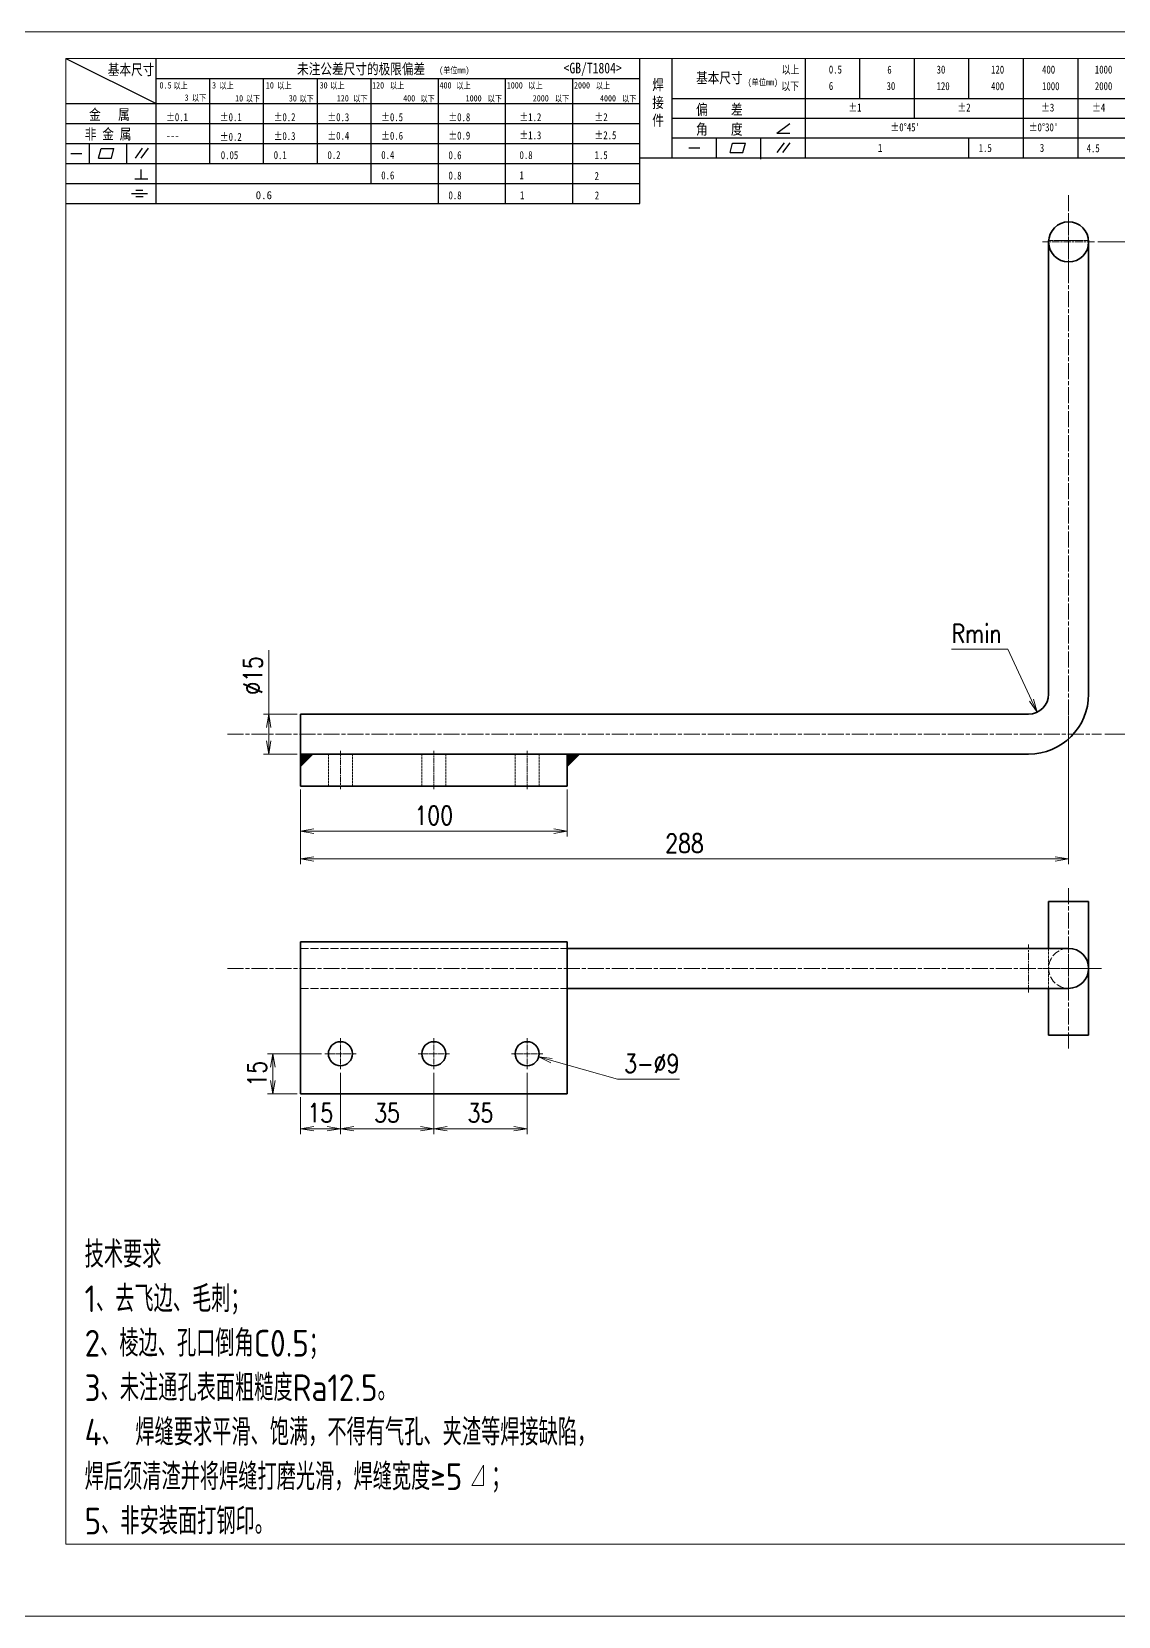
# Model space of a CAD drawing. Header units: inches. Extents: x 269 to 10986, y 1043 to 4337.
# Drawn here: x 6801 to 7208, y 1750 to 2344 of the extents above; entities that cross this region are included whole.
import ezdxf

# ---------------------------------------------------------------- set-up
doc = ezdxf.new("R2010")
doc.units = ezdxf.units.IN
doc.header["$MEASUREMENT"] = 0
doc.linetypes.add('AM_ISO02W050x2', pattern=[3.75, 3, -0.75])
doc.linetypes.add('AM_ISO08W050x2', pattern=[9, 6, -0.75, 1.5, -0.75])
doc.layers.add('Drawing', color=7, linetype='Continuous')
doc.layers.add('图\\M+19E79\\M+195B6\\M+18E9A', color=7, linetype='Continuous')
for name, color, linetype, lineweight in [('中心线', 2, 'AM_ISO08W050x2', 18), ('图框', 7, 'Continuous', 18), ('标注线', 3, 'Continuous', 18), ('粗实线', 7, 'Continuous', 35), ('虚线', 1, 'AM_ISO02W050x2', 18)]:
    doc.layers.add(name, color=color, linetype=linetype, lineweight=lineweight)
doc.layers.add('打印', color=7, linetype='Continuous', lineweight=15, plot=False)
doc.layers.add('打印-禁用', color=7, linetype='Continuous', lineweight=15, plot=False)
doc.styles.add('DIM', font='romans.shx', dxfattribs={"width": 0.8, "bigfont": 'bigfont.shx'})
doc.styles.add('国标', font='simfang.ttf', dxfattribs={"width": 0.8})
doc.styles.add('机械长仿宋', font='gbenor.shx', dxfattribs={"height": 1, "bigfont": 'gbcbig.shx'})
doc.dimstyles.new('XR 1-2$0', dxfattribs={"dimscale": 2, "dimtxt": 3.5, "dimasz": 2.5, "dimexe": 1, "dimexo": 0.625, "dimgap": 1.2, "dimtad": 1, "dimdsep": 46, "dimtxsty": 'DIM', "dimblk": 'OPEN', "dimcen": 0, "dimclrd": 8, "dimclre": 8, "dimclrt": 2, "dimazin": 2, "dimtfac": 0.5, "dimtmove": 0, "dimatfit": 3, "dimldrblk": 'OPEN', "dimfxl": 0, "dimtolj": 2, "dimlwd": 13, "dimlwe": 13, "dimarcsym": 0})
doc.dimstyles.new('XR 1-2$3', dxfattribs={"dimscale": 2, "dimtxt": 3.5, "dimasz": 2.5, "dimexe": 1, "dimexo": 0.625, "dimgap": 1.2, "dimtad": 1, "dimtoh": 1, "dimdsep": 46, "dimtxsty": 'DIM', "dimblk": 'OPEN', "dimcen": 0, "dimclrd": 8, "dimclre": 8, "dimclrt": 2, "dimazin": 2, "dimtfac": 0.5, "dimtofl": 0, "dimtmove": 0, "dimatfit": 3, "dimldrblk": 'OPEN', "dimfxl": 0, "dimtolj": 2, "dimlwd": 18, "dimlwe": 18, "dimarcsym": 0})
doc.dimstyles.new('XR 1-2$4', dxfattribs={"dimscale": 2, "dimtxt": 3.5, "dimasz": 2.5, "dimexe": 1, "dimexo": 0.625, "dimgap": 1.2, "dimtad": 1, "dimtoh": 1, "dimdsep": 46, "dimtxsty": 'DIM', "dimblk": 'OPEN', "dimcen": 0, "dimclrd": 8, "dimclre": 8, "dimclrt": 2, "dimazin": 2, "dimtfac": 0.5, "dimtofl": 0, "dimtmove": 0, "dimatfit": 3, "dimldrblk": 'OPEN', "dimfxl": 0, "dimtolj": 2, "dimlwd": 18, "dimlwe": 18, "dimarcsym": 0})

# ---------------------------------------------------------------- blocks, each defined once
blk = doc.blocks.new('GZDEH零件A3图框V01版')
at = {"layer": '图\\M+19E79\\M+195B6\\M+18E9A', "color": 9}
for p, q in [((2882.49, -1554.46), (2899.37, -1562.92)), ((2899.37, -1581.67), (2899.37, -1554.46)), ((2990.09, -1581.67), (2990.09, -1554.46)), ((2996.09, -1573.08), (2996.09, -1554.46)), ((3021.09, -1561.98), (3021.09, -1554.46)), ((3031.31, -1561.98), (3031.31, -1554.46)), ((3041.53, -1561.98), (3041.53, -1554.46)), ((3051.75, -1561.98), (3051.75, -1554.46)), ((3061.98, -1561.98), (3061.98, -1554.46)), ((3072.2, -1561.98), (3072.2, -1554.46)), ((2899.37, -1558.24), (2990.09, -1558.24)), ((2909.45, -1574.17), (2909.45, -1558.24)), ((2919.53, -1574.17), (2919.53, -1558.24)), ((2929.61, -1574.17), (2929.61, -1558.24)), ((2939.69, -1577.92), (2939.69, -1558.24)), ((2952.29, -1581.67), (2952.29, -1558.24)), ((2964.89, -1581.67), (2964.89, -1558.24)), ((2977.49, -1581.67), (2977.49, -1558.24)), ((2996.09, -1561.98), (3113.09, -1561.98)), ((3021.09, -1573.08), (3021.09, -1561.98)), ((3041.53, -1565.68), (3041.53, -1561.98)), ((3061.98, -1573.08), (3061.98, -1561.98)), ((3072.2, -1573.08), (3072.2, -1561.98)), ((2882.49, -1562.92), (2990.09, -1562.92)), ((2882.49, -1566.67), (2990.09, -1566.67)), ((2996.09, -1565.68), (3113.09, -1565.68)), ((3015.75, -1568.51), (3018.15, -1566.66)), ((2882.49, -1570.42), (2990.09, -1570.42)), ((2886.92, -1574.12), (2886.92, -1570.42)), ((2893.91, -1574.12), (2893.91, -1570.42)), ((2996.09, -1569.38), (3113.09, -1569.38)), ((3004.42, -1573.08), (3004.42, -1569.38)), ((3006.97, -1572.12), (3007.45, -1570.33)), ((3007.45, -1570.33), (3009.86, -1570.33)), ((3009.39, -1572.12), (3009.86, -1570.33)), ((3012.75, -1573.08), (3012.75, -1569.38)), ((3015.75, -1568.51), (3018.15, -1568.51)), ((3015.81, -1572.12), (3017.15, -1570.26)), ((3016.89, -1572.12), (3018.23, -1570.26)), ((3051.75, -1573.08), (3051.75, -1569.38)), ((2883.43, -1572.27), (2885.49, -1572.27)), ((2888.59, -1573.16), (2889.07, -1571.37)), ((2888.59, -1573.16), (2891, -1573.16)), ((2889.07, -1571.37), (2891.48, -1571.37)), ((2891, -1573.16), (2891.48, -1571.37)), ((2895.52, -1573.16), (2896.85, -1571.3)), ((2896.6, -1573.16), (2897.94, -1571.3)), ((2990.09, -1573.08), (3113.09, -1573.08)), ((2999.26, -1571.23), (3001.32, -1571.23)), ((3006.97, -1572.12), (3009.39, -1572.12)), ((3012.75, -1573.33), (3012.75, -1573.08)), ((2882.49, -1574.17), (2990.09, -1574.17)), ((2895.42, -1577.05), (2897.81, -1577.05)), ((2896.58, -1577.05), (2896.58, -1575.28)), ((2882.49, -1577.92), (2990.09, -1577.92)), ((2894.79, -1579.77), (2897.77, -1579.77)), ((2895.57, -1579.17), (2896.92, -1579.17)), ((2882.49, -1581.67), (2990.09, -1581.67)), ((2895.57, -1580.37), (2896.93, -1580.37))]:
    blk.add_line(p, q, dxfattribs=at)
at = {"layer": '图框', "linetype": 'Continuous'}
for p, q in [((2882.49, -1554.46), (2882.49, -1832.96)), ((3272.49, -1554.46), (2882.49, -1554.46)), ((2882.49, -1832.96), (3272.49, -1832.96))]:
    blk.add_line(p, q, dxfattribs=at)
at = {"layer": '打印-禁用', "linetype": 'Continuous'}
for p, q in [((3277.49, -1549.46), (2857.49, -1549.46)), ((2857.49, -1846.46), (3277.49, -1846.46))]:
    blk.add_line(p, q, dxfattribs=at)
at = {"layer": '图\\M+19E79\\M+195B6\\M+18E9A', "color": 9, "style": '国标', "width": 0.8}
for s, height, p in [('基本尺寸', 2, (2890.33, -1557.58)), ('未注公差尺寸的极限偏差', 2, (2925.81, -1557.44)), ('<GB/T1804>', 2, (2975.78, -1557.27)), ('以上', 1.5, (3016.64, -1557.33)), ('0.5', 1.5, (3025.49, -1557.3)), ('6', 1.5, (3036.45, -1557.34)), ('30', 1.5, (3045.69, -1557.31)), ('120', 1.5, (3055.91, -1557.31)), ('400', 1.5, (3065.46, -1557.31)), ('1000', 1.5, (3075.36, -1557.31)), ('30', 1.2, (2930.04, -1560.11)), ('基本尺寸', 2, (3000.6, -1559.1)), ('以下', 1.5, (3016.58, -1560.43)), ('6', 1.5, (3025.49, -1560.38)), ('30', 1.5, (3036.31, -1560.39)), ('120', 1.5, (3045.69, -1560.41)), ('400', 1.5, (3055.91, -1560.41)), ('1000', 1.5, (3065.46, -1560.41)), ('2000', 1.5, (3075.36, -1560.41)), ('金   属', 2, (2886.82, -1565.98)), ('±0.1', 1.5, (2901.27, -1566.23)), ('±0.1', 1.5, (2911.35, -1566.23)), ('±0.2', 1.5, (2921.43, -1566.23)), ('±0.3', 1.5, (2931.51, -1566.23)), ('±0.5', 1.5, (2941.59, -1566.23)), ('±0.8', 1.5, (2954.19, -1566.23)), ('±1.2', 1.5, (2967.51, -1566.23)), ('±2', 1.5, (2981.58, -1566.23)), ('偏    差', 2, (3000.6, -1565.04)), ('±1', 1.5, (3029.16, -1564.42)), ('±2', 1.5, (3049.61, -1564.42)), ('±3', 1.5, (3065.3, -1564.42)), ('±4', 1.5, (3074.85, -1564.42)), ('非 金 属', 2, (2886.02, -1569.65)), ('±0.3', 1.5, (2921.43, -1569.77)), ('±0.4', 1.5, (2931.51, -1569.71)), ('±0.6', 1.5, (2941.59, -1569.71)), ('±0.9', 1.5, (2954.19, -1569.68)), ('±1.3', 1.5, (2967.51, -1569.62)), ('±2.5', 1.5, (2981.58, -1569.61)), ('角    度', 2, (3000.6, -1568.74)), ("±0%%D45'", 1.5, (3037.06, -1568.12)), ("±0%%D30'", 1.5, (3062.98, -1568.12)), ('---', 1.5, (2901.27, -1569.65)), ('±0.2', 1.5, (2911.35, -1569.92)), ('1', 1.5, (3034.69, -1571.98)), ('1.5', 1.5, (3053.59, -1572.01)), ('3', 1.5, (3065.05, -1571.98)), ('4.5', 1.5, (3073.82, -1572.05)), ('0.1', 1.5, (2921.43, -1573.34)), ('0.2', 1.5, (2931.51, -1573.33)), ('0.4', 1.5, (2941.59, -1573.33)), ('0.6', 1.5, (2954.19, -1573.35)), ('0.8', 1.5, (2967.51, -1573.33)), ('1.5', 1.5, (2981.58, -1573.34)), ('0.6', 1.5, (2941.59, -1577.14)), ('0.8', 1.5, (2954.19, -1577.17)), ('1', 1.5, (2967.51, -1577.12)), ('2', 1.5, (2981.58, -1577.26)), ('0.8', 1.5, (2954.19, -1580.87)), ('1', 1.5, (2967.59, -1580.86)), ('2', 1.5, (2981.62, -1580.89))]:
    blk.add_text(s, height=height, dxfattribs=at).set_placement(p)
at = {"layer": '图\\M+19E79\\M+195B6\\M+18E9A', "color": 9, "lineweight": 15, "style": '国标', "width": 0.8}
for s, p in [('(单位mm)', (2952.44, -1557.27)), ('0.5', (2900.03, -1560.11)), ('以上', (2902.64, -1560.16)), ('3', (2909.88, -1560.11)), ('以上', (2911.25, -1560.16)), ('10', (2919.96, -1560.11)), ('以上', (2922.09, -1560.16)), ('以上', (2932.02, -1560.16)), ('120', (2939.88, -1560.11)), ('以上', (2943.21, -1560.16)), ('400', (2952.52, -1560.11)), ('以上', (2955.68, -1560.16)), ('1000', (2965.12, -1560.11)), ('以上', (2969.16, -1560.16)), ('2000', (2977.72, -1560.11)), ('以上', (2981.8, -1560.16)), ('(单位mm)', (3010.27, -1559.51)), ('3', (2904.73, -1562.41)), ('以下', (2906.1, -1562.46)), ('10', (2914.19, -1562.54)), ('以下', (2916.18, -1562.59)), ('30', (2924.27, -1562.54)), ('以下', (2926.26, -1562.59)), ('120', (2933.26, -1562.54)), ('以下', (2936.34, -1562.59)), ('400', (2945.7, -1562.54)), ('以下', (2948.94, -1562.59)), ('1000', (2957.41, -1562.54)), ('以下', (2961.54, -1562.59)), ('2000', (2969.99, -1562.54)), ('以下', (2974.14, -1562.59)), ('4000', (2982.59, -1562.54)), ('以下', (2986.74, -1562.59))]:
    blk.add_text(s, height=1.2, dxfattribs=at).set_placement(p)
at = {"layer": '图\\M+19E79\\M+195B6\\M+18E9A', "color": 9, "lineweight": 13, "style": '国标'}
blk.add_text('0.6', height=1.5, dxfattribs=at).set_placement((2918.05, -1580.85))
at = {"layer": '图\\M+19E79\\M+195B6\\M+18E9A', "color": 9, "style": '国标'}
for s, insert, char_height, width, attachment_point in [('焊\\P接\\P件', (2992.39, -1558.41), 2, 3.1877, 1), ('0.05', (2911.51, -1573.37), 1.5, 5.1982, 7)]:
    blk.add_mtext(s, dxfattribs=dict(at, insert=insert, char_height=char_height, width=width, attachment_point=attachment_point))
blk = doc.blocks.new('DEH A3')
at = {"layer": '图框'}
blk.add_blockref('GZDEH零件A3图框V01版', (-2857.49, 1846.46), dxfattribs=at)
blk = doc.blocks.new('HJ')
at = {"layer": '标注线', "color": 2, "linetype": 'ByBlock', "lineweight": 9}
for p, q in [((0, 0), (4.34, 7.65)), ((4.34, 7.65), (4.34, 0)), ((4.34, 0), (0, 0))]:
    blk.add_line(p, q, dxfattribs=at)
blk = doc.blocks.new('_Open')
at = {"color": 0, "linetype": 'ByBlock', "lineweight": -2}
for p, q in [((-1, 0.17), (0, 0)), ((-1, -0.17), (0, 0)), ((0, 0), (-1, 0))]:
    blk.add_line(p, q, dxfattribs=at)
blk = doc.blocks.new('*D612')
at = {"layer": 'Defpoints', "color": 0, "transparency": 16777216}
for p in [(6901.34, 2061.44), (7001.34, 2061.44), (7001.34, 2044.54)]:
    blk.add_point(p, dxfattribs=at)
at = {"layer": 'Drawing', "color": 8, "lineweight": 13, "transparency": 16777216}
for p, q in [((6901.34, 2060.19), (6901.34, 2042.54)), ((7001.34, 2060.19), (7001.34, 2042.54)), ((6906.34, 2044.54), (6996.34, 2044.54))]:
    blk.add_line(p, q, dxfattribs=at)
at = {"layer": 'Drawing', "color": 8, "lineweight": 13, "transparency": 16777216, "xscale": 5, "yscale": 5, "zscale": 5, "rotation": 180}
blk.add_blockref('_Open', (6901.34, 2044.54), dxfattribs=at)
at = {"layer": 'Drawing', "color": 8, "lineweight": 13, "transparency": 16777216, "xscale": 5, "yscale": 5, "zscale": 5}
blk.add_blockref('_Open', (7001.34, 2044.54), dxfattribs=at)
at = {"layer": 'Drawing', "color": 2, "transparency": 16777216, "insert": (6951.34, 2050.44), "char_height": 7, "attachment_point": 5, "style": 'DIM'}
blk.add_mtext('\\A2;100', dxfattribs=at)
blk = doc.blocks.new('*D613')
at = {"layer": 'Defpoints', "color": 0, "transparency": 16777216}
for p in [(7189.34, 2088.95), (6901.34, 2056.52), (7189.34, 2034.12)]:
    blk.add_point(p, dxfattribs=at)
at = {"layer": 'Drawing', "color": 8, "lineweight": 13, "transparency": 16777216}
for p, q in [((7189.34, 2087.7), (7189.34, 2032.12)), ((6901.34, 2055.27), (6901.34, 2032.12)), ((6906.34, 2034.12), (7184.34, 2034.12))]:
    blk.add_line(p, q, dxfattribs=at)
at = {"layer": 'Drawing', "color": 8, "lineweight": 13, "transparency": 16777216, "xscale": 5, "yscale": 5, "zscale": 5, "rotation": 180}
blk.add_blockref('_Open', (6901.34, 2034.12), dxfattribs=at)
at = {"layer": 'Drawing', "color": 8, "lineweight": 13, "transparency": 16777216, "xscale": 5, "yscale": 5, "zscale": 5}
blk.add_blockref('_Open', (7189.34, 2034.12), dxfattribs=at)
at = {"layer": 'Drawing', "color": 2, "transparency": 16777216, "insert": (7045.34, 2040.02), "char_height": 7, "attachment_point": 5, "style": 'DIM'}
blk.add_mtext('\\A2;288', dxfattribs=at)
blk = doc.blocks.new('*D614')
at = {"layer": 'Defpoints', "color": 0, "transparency": 16777216}
for p in [(7199.09, 2265.44), (7246.18, 2265.44), (7201.64, 2080.94)]:
    blk.add_point(p, dxfattribs=at)
at = {"layer": 'Drawing', "color": 8, "lineweight": 13, "transparency": 16777216}
for p, q in [((7200.34, 2265.44), (7248.18, 2265.44)), ((7246.18, 2085.94), (7246.18, 2260.44)), ((7202.89, 2080.94), (7248.18, 2080.94))]:
    blk.add_line(p, q, dxfattribs=at)
at = {"layer": 'Drawing', "color": 8, "lineweight": 13, "transparency": 16777216, "xscale": 5, "yscale": 5, "zscale": 5}
for p, rotation in [((7246.18, 2265.44), 90), ((7246.18, 2080.94), 270)]:
    blk.add_blockref('_Open', p, dxfattribs=dict(at, rotation=rotation))
at = {"layer": 'Drawing', "color": 2, "transparency": 16777216, "insert": (7240.28, 2173.19), "char_height": 7, "attachment_point": 5, "rotation": 90, "style": 'DIM'}
blk.add_mtext('\\A2;184.5', dxfattribs=at)
blk = doc.blocks.new('*D617')
at = {"layer": 'Defpoints', "color": 0, "transparency": 16777216}
for p in [(7174.34, 2095.94), (7177.51, 2089.14)]:
    blk.add_point(p, dxfattribs=at)
at = {"layer": 'Drawing', "color": 8, "lineweight": 18, "transparency": 16777216}
for p, q in [((7145.46, 2112.71), (7166.52, 2112.71)), ((7166.52, 2112.71), (7175.4, 2093.67))]:
    blk.add_line(p, q, dxfattribs=at)
at = {"layer": 'Drawing', "color": 8, "lineweight": 18, "transparency": 16777216, "xscale": 5, "yscale": 5, "zscale": 5, "rotation": 294.9957777519997}
blk.add_blockref('_Open', (7177.51, 2089.14), dxfattribs=at)
at = {"layer": 'Drawing', "color": 2, "transparency": 16777216, "insert": (7154.79, 2118.61), "char_height": 7, "attachment_point": 5, "style": 'DIM'}
blk.add_mtext('\\A2;{\\Fromans,bigfont|c134;Rmin}', dxfattribs=at)
blk = doc.blocks.new('*D622')
at = {"layer": 'Defpoints', "color": 0, "transparency": 16777216}
for p in [(6889.45, 2088.44), (6901.34, 2088.44), (6901.34, 2073.44)]:
    blk.add_point(p, dxfattribs=at)
at = {"layer": 'Drawing', "color": 8, "lineweight": 13, "transparency": 16777216}
for p, q in [((6889.45, 2088.44), (6889.45, 2112.37)), ((6900.09, 2088.44), (6887.45, 2088.44)), ((6889.45, 2078.44), (6889.45, 2083.44)), ((6900.09, 2073.44), (6887.45, 2073.44))]:
    blk.add_line(p, q, dxfattribs=at)
at = {"layer": 'Drawing', "color": 8, "lineweight": 13, "transparency": 16777216, "xscale": 5, "yscale": 5, "zscale": 5}
for p, rotation in [((6889.45, 2088.44), 90), ((6889.45, 2073.44), 270)]:
    blk.add_blockref('_Open', p, dxfattribs=dict(at, rotation=rotation))
at = {"layer": 'Drawing', "color": 2, "transparency": 16777216, "insert": (6883.55, 2102.9), "char_height": 7, "attachment_point": 5, "rotation": 90, "style": 'DIM'}
blk.add_mtext('\\A2;{\\Fromans,bigfont|c134;%%C}15', dxfattribs=at)
blk = doc.blocks.new('*D623')
at = {"layer": 'Defpoints', "color": 0, "transparency": 16777216}
for p in [(6916.34, 1955.27), (6901.34, 1946.12), (6916.34, 1933.01)]:
    blk.add_point(p, dxfattribs=at)
at = {"layer": 'Drawing', "color": 8, "lineweight": 13, "transparency": 16777216}
for p, q in [((6916.34, 1954.02), (6916.34, 1931.01)), ((6901.34, 1944.87), (6901.34, 1931.01)), ((6906.34, 1933.01), (6911.34, 1933.01))]:
    blk.add_line(p, q, dxfattribs=at)
at = {"layer": 'Drawing', "color": 8, "lineweight": 13, "transparency": 16777216, "xscale": 5, "yscale": 5, "zscale": 5, "rotation": 180}
blk.add_blockref('_Open', (6901.34, 1933.01), dxfattribs=at)
at = {"layer": 'Drawing', "color": 8, "lineweight": 13, "transparency": 16777216, "xscale": 5, "yscale": 5, "zscale": 5}
blk.add_blockref('_Open', (6916.34, 1933.01), dxfattribs=at)
at = {"layer": 'Drawing', "color": 2, "transparency": 16777216, "insert": (6908.84, 1938.91), "char_height": 7, "attachment_point": 5, "style": 'DIM'}
blk.add_mtext('\\A2;15', dxfattribs=at)
blk = doc.blocks.new('*D624')
at = {"layer": 'Defpoints', "color": 0, "transparency": 16777216}
for p in [(6916.34, 1955.27), (6951.34, 1955.27), (6951.34, 1933.01)]:
    blk.add_point(p, dxfattribs=at)
at = {"layer": 'Drawing', "color": 8, "lineweight": 13, "transparency": 16777216}
for p, q in [((6916.34, 1954.02), (6916.34, 1931.01)), ((6951.34, 1954.02), (6951.34, 1931.01)), ((6921.34, 1933.01), (6946.34, 1933.01))]:
    blk.add_line(p, q, dxfattribs=at)
at = {"layer": 'Drawing', "color": 8, "lineweight": 13, "transparency": 16777216, "xscale": 5, "yscale": 5, "zscale": 5, "rotation": 180}
blk.add_blockref('_Open', (6916.34, 1933.01), dxfattribs=at)
at = {"layer": 'Drawing', "color": 8, "lineweight": 13, "transparency": 16777216, "xscale": 5, "yscale": 5, "zscale": 5}
blk.add_blockref('_Open', (6951.34, 1933.01), dxfattribs=at)
at = {"layer": 'Drawing', "color": 2, "transparency": 16777216, "insert": (6933.84, 1938.91), "char_height": 7, "attachment_point": 5, "style": 'DIM'}
blk.add_mtext('\\A2;35', dxfattribs=at)
blk = doc.blocks.new('*D625')
at = {"layer": 'Defpoints', "color": 0, "transparency": 16777216}
for p in [(6951.34, 1955.27), (6986.34, 1955.27), (6986.34, 1933.01)]:
    blk.add_point(p, dxfattribs=at)
at = {"layer": 'Drawing', "color": 8, "lineweight": 13, "transparency": 16777216}
for p, q in [((6951.34, 1954.02), (6951.34, 1931.01)), ((6986.34, 1954.02), (6986.34, 1931.01)), ((6956.34, 1933.01), (6981.34, 1933.01))]:
    blk.add_line(p, q, dxfattribs=at)
at = {"layer": 'Drawing', "color": 8, "lineweight": 13, "transparency": 16777216, "xscale": 5, "yscale": 5, "zscale": 5, "rotation": 180}
blk.add_blockref('_Open', (6951.34, 1933.01), dxfattribs=at)
at = {"layer": 'Drawing', "color": 8, "lineweight": 13, "transparency": 16777216, "xscale": 5, "yscale": 5, "zscale": 5}
blk.add_blockref('_Open', (6986.34, 1933.01), dxfattribs=at)
at = {"layer": 'Drawing', "color": 2, "transparency": 16777216, "insert": (6968.84, 1938.91), "char_height": 7, "attachment_point": 5, "style": 'DIM'}
blk.add_mtext('\\A2;35', dxfattribs=at)
blk = doc.blocks.new('*D626')
at = {"layer": 'Defpoints', "color": 0, "transparency": 16777216}
for p in [(6982.01, 1962.34), (6990.68, 1959.9)]:
    blk.add_point(p, dxfattribs=at)
at = {"layer": 'Drawing', "color": 8, "lineweight": 18, "transparency": 16777216}
for p, q in [((7020.25, 1951.57), (6995.49, 1958.55)), ((7043.45, 1951.57), (7020.25, 1951.57))]:
    blk.add_line(p, q, dxfattribs=at)
at = {"layer": 'Drawing', "color": 8, "lineweight": 18, "transparency": 16777216, "xscale": 5, "yscale": 5, "zscale": 5, "rotation": 164.2667121028232}
blk.add_blockref('_Open', (6990.68, 1959.9), dxfattribs=at)
at = {"layer": 'Drawing', "color": 2, "transparency": 16777216, "insert": (7033.05, 1957.47), "char_height": 7, "attachment_point": 5, "style": 'DIM'}
blk.add_mtext('\\A2;{\\Fromans,bigfont|c134;3-}∅9', dxfattribs=at)
blk = doc.blocks.new('*D631')
at = {"layer": 'Defpoints', "color": 0, "transparency": 16777216}
for p in [(6891, 1961.12), (6910.49, 1961.12), (6901.34, 1946.12)]:
    blk.add_point(p, dxfattribs=at)
at = {"layer": '标注线', "color": 8, "lineweight": 13, "transparency": 16777216}
for p, q in [((6909.24, 1961.12), (6889, 1961.12)), ((6891, 1951.12), (6891, 1956.12)), ((6900.09, 1946.12), (6889, 1946.12))]:
    blk.add_line(p, q, dxfattribs=at)
at = {"layer": '标注线', "color": 8, "lineweight": 13, "transparency": 16777216, "xscale": 5, "yscale": 5, "zscale": 5}
for p, rotation in [((6891, 1961.12), 90), ((6891, 1946.12), 270)]:
    blk.add_blockref('_Open', p, dxfattribs=dict(at, rotation=rotation))
at = {"layer": '标注线', "color": 2, "transparency": 16777216, "insert": (6885.1, 1953.62), "char_height": 7, "attachment_point": 5, "rotation": 90, "style": 'DIM'}
blk.add_mtext('\\A2;15', dxfattribs=at)

msp = doc.modelspace()

# ---------------------------------------------------------------- linework, layer by layer
at = {"layer": 'Drawing'}
for points in [[(6901.345, 2073.437, 0, 7.071, 0), (6903.845, 2070.937, 7.071, 7.071, 0)], [(7001.345, 2073.437, 0, 7.071, 0), (7003.845, 2070.937, 7.071, 7.071, 0)]]:
    msp.add_lwpolyline(points, format="xyseb", dxfattribs=at)
at = {"layer": '中心线'}
for p, q in [((7189.345, 2078.937), (7189.345, 2282.937)), ((6874.045, 2080.937), (7201.645, 2080.937)), ((7189.345, 1963.121), (7189.345, 2023.121)), ((6874.045, 1993.121), (7201.645, 1993.121))]:
    msp.add_line(p, q, dxfattribs=at)
at = {"layer": '中心线', "ltscale": 0.4875}
for p, q in [((7189.345, 2275.187), (7189.345, 2255.687)), ((7199.095, 2265.437), (7179.595, 2265.437)), ((7189.345, 2002.871), (7189.345, 1983.371)), ((7199.095, 1993.121), (7179.595, 1993.121))]:
    msp.add_line(p, q, dxfattribs=at)
at = {"layer": '中心线', "ltscale": 0.360016}
msp.add_line((6916.345, 2074.637), (6916.345, 2060.237), dxfattribs=at)
at = {"layer": '中心线', "ltscale": 0.360001}
for p, q in [((6951.345, 2060.237), (6951.345, 2074.637)), ((6986.345, 2060.237), (6986.345, 2074.637))]:
    msp.add_line(p, q, dxfattribs=at)
at = {"layer": '中心线', "ltscale": 0.45}
msp.add_line((7174.345, 1984.121), (7174.345, 2002.121), dxfattribs=at)
at = {"layer": '中心线', "ltscale": 0.2925}
for p, q in [((6916.345, 1966.971), (6916.345, 1955.271)), ((6951.345, 1966.971), (6951.345, 1955.271)), ((6986.345, 1966.971), (6986.345, 1955.271)), ((6922.195, 1961.121), (6910.495, 1961.121)), ((6957.195, 1961.121), (6945.495, 1961.121)), ((6992.195, 1961.121), (6980.495, 1961.121))]:
    msp.add_line(p, q, dxfattribs=at)
at = {"layer": '打印'}
msp.add_lwpolyline([(6763.453, 2344.234), (7603.453, 2344.234), (7603.453, 1750.234), (6763.453, 1750.234)], close=True, dxfattribs=at)
at = {"layer": '粗实线', "ltscale": 0.000408417}
msp.add_line((7181.861, 2265.937), (7181.845, 2265.937), dxfattribs=at)
at = {"layer": '粗实线', "ltscale": 0.012098}
msp.add_line((7181.845, 2265.453), (7181.845, 2265.937), dxfattribs=at)
at = {"layer": '粗实线'}
for p, q in [((7181.845, 2095.937), (7181.845, 2265.421)), ((7196.845, 2095.937), (7196.845, 2265.937)), ((6901.345, 2088.437), (7174.345, 2088.437)), ((6901.345, 2073.437), (7001.345, 2073.437)), ((7001.345, 2073.437), (7174.345, 2073.437)), ((6901.345, 2061.437), (7001.345, 2061.437)), ((7196.845, 1968.121), (7196.845, 2018.121)), ((6901.345, 2003.121), (6901.345, 1946.121)), ((6901.345, 2003.121), (7001.345, 2003.121)), ((7001.345, 1946.121), (7001.345, 2003.121)), ((7001.345, 2000.621), (7174.345, 2000.621)), ((7001.345, 1985.621), (7174.345, 1985.621)), ((7001.345, 1946.121), (6901.345, 1946.121))]:
    msp.add_line(p, q, dxfattribs=at)
at = {"layer": '粗实线', "ltscale": 0.000407612}
msp.add_line((7196.845, 2265.937), (7196.829, 2265.937), dxfattribs=at)
at = {"layer": '粗实线', "ltscale": 0.1875}
for p, q in [((6901.345, 2088.437), (6901.345, 2080.937)), ((6901.345, 2080.937), (6901.345, 2073.437))]:
    msp.add_line(p, q, dxfattribs=at)
at = {"layer": '粗实线', "ltscale": 0.3}
for p, q in [((6901.345, 2073.437), (6901.345, 2061.437)), ((7001.345, 2073.437), (7001.345, 2061.437))]:
    msp.add_line(p, q, dxfattribs=at)
at = {"layer": '粗实线', "ltscale": 0.4375}
for p, q in [((7181.845, 2000.621), (7181.845, 2018.121)), ((7181.845, 1968.121), (7181.845, 1985.621))]:
    msp.add_line(p, q, dxfattribs=at)
at = {"layer": '粗实线', "ltscale": 0.375}
for p, q in [((7196.845, 2018.121), (7181.845, 2018.121)), ((7189.345, 2000.621), (7174.345, 2000.621)), ((7189.345, 1985.621), (7174.345, 1985.621)), ((7196.845, 1968.121), (7181.845, 1968.121))]:
    msp.add_line(p, q, dxfattribs=at)
at = {"layer": '粗实线'}
for centre, radius in [((7189.345, 2265.437), 7.5), ((6916.345, 1961.121), 4.5), ((6951.345, 1961.121), 4.5), ((6986.345, 1961.121), 4.5)]:
    msp.add_circle(centre, radius, dxfattribs=at)
for centre, radius, end in [((7174.345, 2095.937), 7.5, 0), ((7174.345, 2095.937), 22.5, 0), ((7189.345, 1993.121), 7.5, 90)]:
    msp.add_arc(centre, radius, 270, end, dxfattribs=at)
at = {"layer": '虚线', "ltscale": 0.000802352}
msp.add_line((7181.845, 2265.421), (7181.845, 2265.453), dxfattribs=at)
at = {"layer": '虚线', "ltscale": 0.187092}
for p, q in [((7189.345, 2265.937), (7181.861, 2265.937)), ((7196.829, 2265.937), (7189.345, 2265.937))]:
    msp.add_line(p, q, dxfattribs=at)
at = {"layer": '虚线'}
for p, q in [((6901.345, 2073.437), (7001.345, 2073.437)), ((6901.345, 2000.621), (7001.345, 2000.621)), ((6901.345, 1985.621), (7001.345, 1985.621))]:
    msp.add_line(p, q, dxfattribs=at)
at = {"layer": '虚线', "ltscale": 0.3}
for p, q in [((6911.845, 2073.437), (6911.845, 2061.437)), ((6920.845, 2073.437), (6920.845, 2061.437)), ((6946.845, 2061.437), (6946.845, 2073.437)), ((6955.845, 2061.437), (6955.845, 2073.437)), ((6981.845, 2061.437), (6981.845, 2073.437)), ((6990.845, 2061.437), (6990.845, 2073.437))]:
    msp.add_line(p, q, dxfattribs=at)
at = {"layer": '虚线', "ltscale": 0.375}
for p, q in [((6901.345, 2000.621), (6901.345, 1985.621)), ((7181.845, 1985.621), (7181.845, 2000.621))]:
    msp.add_line(p, q, dxfattribs=at)
at = {"layer": '虚线'}
msp.add_arc((7189.345, 1993.121), 7.5, 90, 270, dxfattribs=at)

# ---------------------------------------------------------------- block references
at = {"layer": '图框', "xscale": 2, "yscale": 2, "zscale": 2}
msp.add_blockref('DEH A3', (6763.453, 1750.234), dxfattribs=at)
at = {"layer": '标注线', "color": 7}
msp.add_blockref('HJ', (6965.597, 1799.225), dxfattribs=at)

# ---------------------------------------------------------------- texts
at = {"layer": '标注线', "color": 2, "insert": (6820.439, 1780.851), "char_height": 10, "width": 229.64922, "attachment_point": 7, "style": '机械长仿宋'}
msp.add_mtext('\\A2;技术要求\\P1、去飞边、毛刺；\\P2、棱边、孔口倒角C0.5；\\P3、未注通孔表面粗糙度Ra12.5。\\P{\\A0;4、\\C3; }焊缝要求平滑、饱满，不得有气孔、夹渣等焊接缺陷，\\P焊后须清渣并将焊缝打磨光滑，焊缝宽度≥5  ；{\\A0;\\C3;\\P\\C2;5、非安装面打钢印。}', dxfattribs=at)

# ---------------------------------------------------------------- dimensions: what is measured, and where the dimension line sits
at = {"layer": 'Drawing'}
dim = msp.add_linear_dim(base=(7246.176, 2265.437), p1=(7201.645, 2080.937), p2=(7199.095, 2265.437), angle=90, dimstyle='XR 1-2$0', dxfattribs=at)
dim.commit()
dim.dimension.update_dxf_attribs({"geometry": '*D614', "text_midpoint": (7240.276, 2173.187)})
dim = msp.add_radius_dim(center=(7174.345, 2095.937), mpoint=(7177.514, 2089.14), text='{\\Fromans,bigfont|c134;Rmin}', dimstyle='XR 1-2$4', override={"dimtmove": 1}, dxfattribs=at)
dim.commit()
dim.dimension.update_dxf_attribs({"geometry": '*D617', "text_midpoint": (7166.525, 2112.711), "dimtype": 164})
dim = msp.add_linear_dim(base=(6889.448, 2088.437), p1=(6901.345, 2073.437), p2=(6901.345, 2088.437), angle=90, text='{\\Fromans,bigfont|c134;%%C}<>', dimstyle='XR 1-2$0', dxfattribs=at)
dim.commit()
dim.dimension.update_dxf_attribs({"geometry": '*D622', "text_midpoint": (6883.548, 2102.904)})
for base, p1, p2, picture, middle in [((7189.345, 2034.117), (6901.345, 2056.52), (7189.345, 2088.953), '*D613', (7045.345, 2040.017)), ((7001.345, 2044.541), (6901.345, 2061.437), (7001.345, 2061.437), '*D612', (6951.345, 2050.441)), ((6916.345, 1933.006), (6901.345, 1946.121), (6916.345, 1955.271), '*D623', (6908.845, 1938.906))]:
    dim = msp.add_linear_dim(base=base, p1=p1, p2=p2, dimstyle='XR 1-2$0', dxfattribs=at)
    dim.commit()
    dim.dimension.update_dxf_attribs({"geometry": picture, "text_midpoint": middle})
dim = msp.add_diameter_dim_2p(p1=(6982.014, 1962.341), p2=(6990.676, 1959.901), text='{\\Fromans,bigfont|c134;3-}<>', dimstyle='XR 1-2$3', dxfattribs=at)
dim.commit()
dim.dimension.update_dxf_attribs({"geometry": '*D626', "text_midpoint": (7033.048, 1951.57), "dimtype": 163})
for base, p1, p2, picture, middle in [((6951.345, 1933.006), (6916.345, 1955.271), (6951.345, 1955.271), '*D624', (6933.845, 1938.906)), ((6986.345, 1933.006), (6951.345, 1955.271), (6986.345, 1955.271), '*D625', (6968.845, 1938.906))]:
    dim = msp.add_linear_dim(base=base, p1=p1, p2=p2, dimstyle='XR 1-2$0', override={"dimtmove": 1}, dxfattribs=at)
    dim.commit()
    dim.dimension.update_dxf_attribs({"geometry": picture, "text_midpoint": middle})
at = {"layer": '标注线'}
dim = msp.add_linear_dim(base=(6890.997, 1961.121), p1=(6901.345, 1946.121), p2=(6910.495, 1961.121), angle=90, dimstyle='XR 1-2$0', dxfattribs=at)
dim.commit()
dim.dimension.update_dxf_attribs({"geometry": '*D631', "text_midpoint": (6885.097, 1953.621)})

doc.saveas('drawing.dxf')
